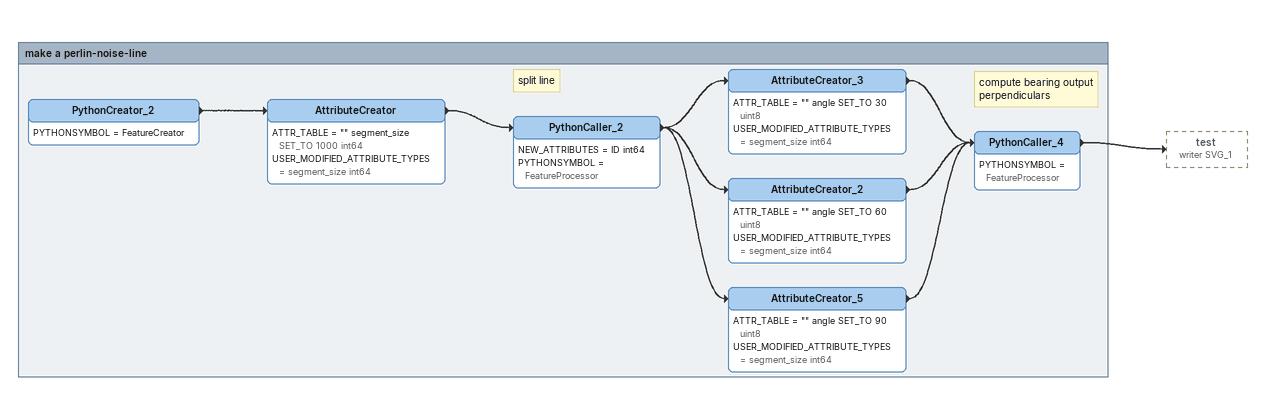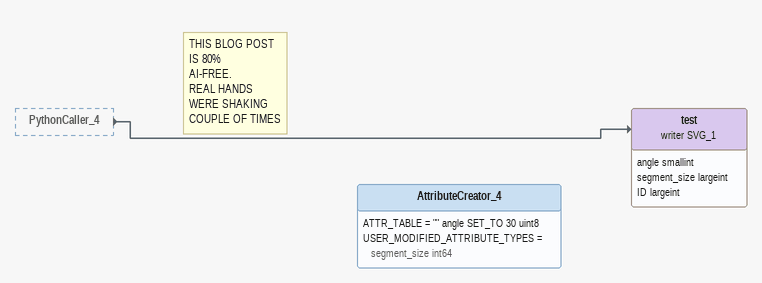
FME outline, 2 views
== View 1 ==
Bookmark: make a perlin-noise-line
PythonCreator_2
    PYTHONSYMBOL = FeatureCreator
    -> AttributeCreator
AttributeCreator
    ATTR_TABLE = "" segment_size SET_TO 1000 int64
    USER_MODIFIED_ATTRIBUTE_TYPES = segment_size int64
    -> PythonCaller_2
Note: split line
PythonCaller_2
    NEW_ATTRIBUTES = ID int64
    PYTHONSYMBOL = FeatureProcessor
    -> AttributeCreator_3
    -> AttributeCreator_2
    -> AttributeCreator_5
AttributeCreator_3
    ATTR_TABLE = "" angle SET_TO 30 uint8
    USER_MODIFIED_ATTRIBUTE_TYPES = segment_size int64
    -> PythonCaller_4
AttributeCreator_2
    ATTR_TABLE = "" angle SET_TO 60 uint8
    USER_MODIFIED_ATTRIBUTE_TYPES = segment_size int64
    -> PythonCaller_4
AttributeCreator_5
    ATTR_TABLE = "" angle SET_TO 90 uint8
    USER_MODIFIED_ATTRIBUTE_TYPES = segment_size int64
    -> PythonCaller_4
Note: compute bearing output perpendiculars
PythonCaller_4
    PYTHONSYMBOL = FeatureProcessor
    -> test (writer SVG_1)

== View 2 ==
PythonCaller_4 [outside]
    -> test (writer SVG_1)
test (writer SVG_1)
    attributes: angle smallint, segment_size largeint, ID largeint
Note: THIS BLOG POST / IS 80% / AI-FREE. / REAL HANDS / WERE SHAKING / COUPLE OF TIMES
AttributeCreator_4
    ATTR_TABLE = "" angle SET_TO 30 uint8
    USER_MODIFIED_ATTRIBUTE_TYPES = segment_size int64
